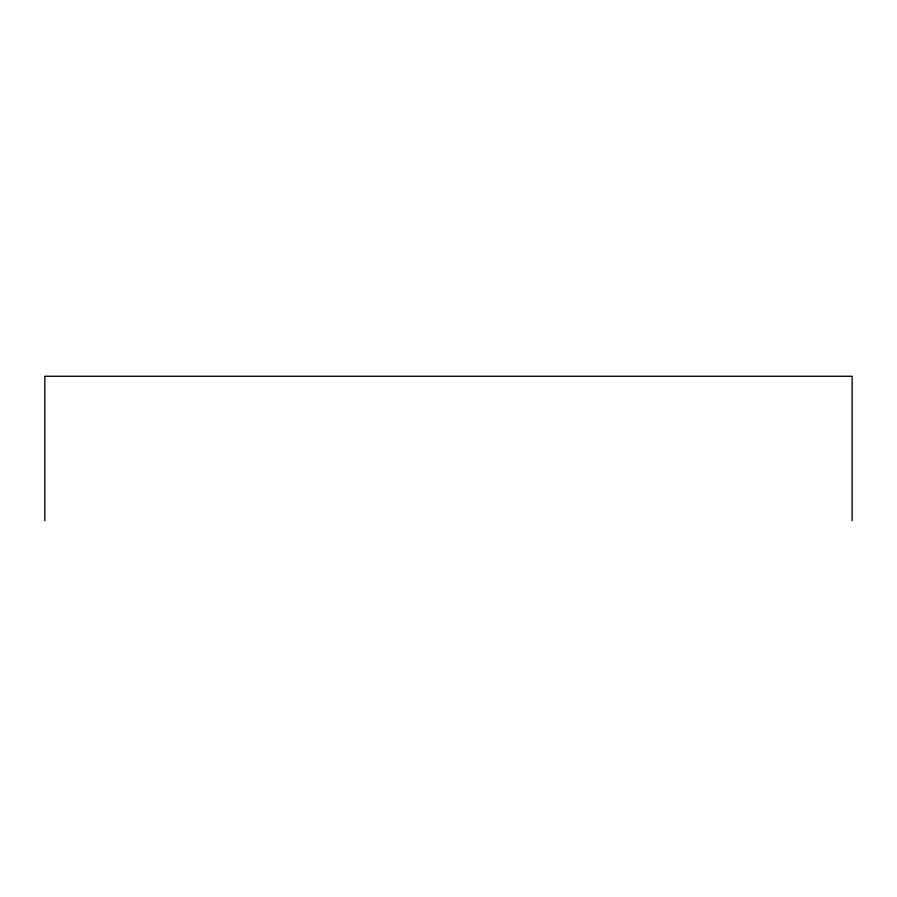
<?xml version="1.0" encoding="UTF-8"?>
<svg xmlns="http://www.w3.org/2000/svg" width="897" height="897" viewBox="0 0 897 897"><rect width="100%" height="100%" fill="white"/><g stroke="black" fill="none" stroke-linecap="round" stroke-linejoin="round"><path stroke-width="1.35" d="M852.15 520.731L852.15 376.269L44.85 376.269L44.85 520.731"/></g></svg>
